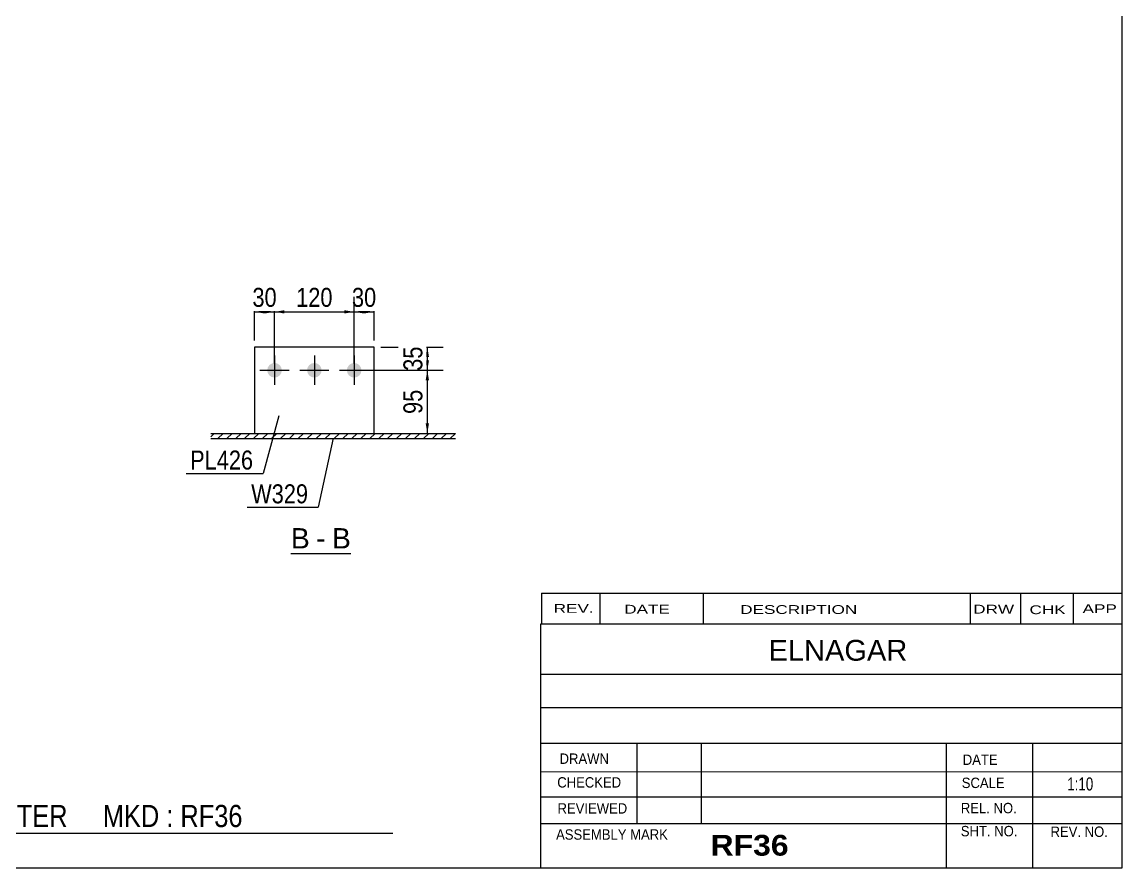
# Model space of a CAD drawing. Header units: millimetres. Extents: x 2 to 405, y 5 to 282.
# Drawn here: x 239.2 to 405, y 5 to 132.4 of the extents above; entities that cross this region are included whole.
import ezdxf

# ---------------------------------------------------------------- set-up
doc = ezdxf.new("R2010")
doc.units = ezdxf.units.MM
doc.linetypes.add('DXK_LINE_DOT1', pattern=[1.8814, 0.9407, -0.9407])
doc.styles.add('Arial', font='ARIAL.TTF', dxfattribs={"height": 0.2})
doc.styles.add('Arial Bold', font='ARIALBD.TTF', dxfattribs={"height": 0.2})
doc.styles.add('Arial Narrow', font='ARIALN.TTF', dxfattribs={"height": 0.2})

# ---------------------------------------------------------------- blocks, each defined once
blk = doc.blocks.new('Unknown-623473180-1210')
at = {"color": 5, "linetype": 'Continuous'}
for p, q in [((405, 5), (405, 282)), ((5, 5), (405, 5))]:
    blk.add_line(p, q, dxfattribs=at)
blk = doc.blocks.new('Unknown-623473180-12 - 3390')
at = {"color": 7, "linetype": 'Continuous'}
blk.add_line((279.74, 52.37), (288.77, 52.37), dxfattribs=at)
at = {"color": 0, "linetype": 'Continuous'}
for points in [[(282.59, 53.12), (282.59, 56.32), (279.74, 56.32), (279.74, 53.12)], [(284.97, 53.12), (284.97, 56.32), (283.55, 56.32), (283.55, 53.12)], [(288.77, 53.12), (288.77, 56.32), (285.93, 56.32), (285.93, 53.12)]]:
    blk.add_wipeout(points, dxfattribs=at)
at = {"color": 96, "linetype": 'Continuous', "style": 'Arial'}
for s, p in [('B', (279.74, 53.12)), ('B', (285.93, 53.12)), ('-', (283.55, 53.12))]:
    blk.add_text(s, height=3.06, dxfattribs=at).set_placement(p)
blk = doc.blocks.new('Part-623473180-3392 - 3390')
at = {"linetype": 'Continuous'}
h = blk.add_hatch(dxfattribs=at)
h.set_pattern_fill('', scale=0.3, style=0, pattern_type=0)
h.set_pattern_definition([(45, (304.5562, 70.4584), (-0.67352, 0.67352), [])])
h.paths.add_polyline_path([(304.56, 69.66), (304.56, 70.46), (267.66, 70.46), (267.66, 69.66)])
at = {"color": 2, "linetype": 'Continuous'}
for p, q in [((267.66, 70.46), (304.56, 70.46)), ((267.66, 69.66), (304.56, 69.66))]:
    blk.add_line(p, q, dxfattribs=at)
blk = doc.blocks.new('Part-623473180-9685 - 3390')
at = {"color": 2, "linetype": 'Continuous'}
for p, q in [((292.28, 83.46), (274.28, 83.46)), ((274.28, 83.46), (274.28, 70.46)), ((292.28, 70.46), (292.28, 83.46))]:
    blk.add_line(p, q, dxfattribs=at)
at = {"color": 7, "linetype": 'DXK_LINE_DOT1'}
blk.add_line((274.28, 70.46), (292.28, 70.46), dxfattribs=at)
blk = doc.blocks.new('Bolt-623473180-9692 - 3390')
at = {"linetype": 'Continuous'}
for points in [[(278.38, 79.96, -1), (276.18, 79.96, -1)], [(284.38, 79.96, -1), (282.18, 79.96, -1)], [(290.38, 79.96, -1), (288.18, 79.96, -1)]]:
    blk.add_hatch(color=3, dxfattribs=at).paths.add_polyline_path(points)
at = {"color": 3, "linetype": 'Continuous'}
for p, q in [((277.28, 82.16), (277.28, 77.76)), ((283.28, 82.16), (283.28, 77.76)), ((289.28, 82.16), (289.28, 77.76)), ((275.08, 79.96), (279.48, 79.96)), ((281.08, 79.96), (285.48, 79.96)), ((287.08, 79.96), (291.48, 79.96))]:
    blk.add_line(p, q, dxfattribs=at)
blk = doc.blocks.new('StraightDimension-623473180-12864 - 3390')
at = {"linetype": 'Continuous'}
for points in [[(290.78, 88.51), (289.28, 88.76), (290.78, 89.01)], [(290.78, 89.01), (292.28, 88.76), (290.78, 88.51)]]:
    blk.add_hatch(color=7, dxfattribs=at).paths.add_polyline_path(points)
at = {"color": 7, "linetype": 'Continuous'}
for p, q in [((289.28, 80.96), (289.28, 91.01)), ((292.28, 84.46), (292.28, 91.01)), ((289.28, 88.76), (292.28, 88.76))]:
    blk.add_line(p, q, dxfattribs=at)
at = {"color": 0}
blk.add_wipeout([(293.21, 88.91), (293.21, 93.11), (288.35, 93.11), (288.35, 88.91)], dxfattribs=at)
at = {"color": 3, "style": 'Arial Narrow'}
blk.add_text('30', height=2.863, dxfattribs=at).set_placement((288.95, 89.51))
blk = doc.blocks.new('StraightDimension-623473180-12865 - 3390')
at = {"linetype": 'Continuous'}
for points in [[(278.78, 88.51), (277.28, 88.76), (278.78, 89.01)], [(287.78, 89.01), (289.28, 88.76), (287.78, 88.51)]]:
    blk.add_hatch(color=7, dxfattribs=at).paths.add_polyline_path(points)
at = {"color": 7, "linetype": 'Continuous'}
for p, q in [((277.28, 80.96), (277.28, 91.01)), ((289.28, 80.96), (289.28, 91.01)), ((277.28, 88.76), (289.28, 88.76))]:
    blk.add_line(p, q, dxfattribs=at)
at = {"color": 0}
blk.add_wipeout([(286.62, 88.91), (286.62, 93.11), (279.94, 93.11), (279.94, 88.91)], dxfattribs=at)
at = {"color": 3, "style": 'Arial Narrow'}
blk.add_text('120', height=2.863, dxfattribs=at).set_placement((280.54, 89.51))
blk = doc.blocks.new('StraightDimension-623473180-12866 - 3390')
at = {"linetype": 'Continuous'}
for points in [[(275.78, 88.51), (274.28, 88.76), (275.78, 89.01)], [(275.78, 89.01), (277.28, 88.76), (275.78, 88.51)]]:
    blk.add_hatch(color=7, dxfattribs=at).paths.add_polyline_path(points)
at = {"color": 7, "linetype": 'Continuous'}
for p, q in [((274.28, 84.46), (274.28, 91.01)), ((277.28, 80.96), (277.28, 91.01)), ((274.28, 88.76), (277.28, 88.76))]:
    blk.add_line(p, q, dxfattribs=at)
at = {"color": 0}
blk.add_wipeout([(278.21, 88.91), (278.21, 93.11), (273.35, 93.11), (273.35, 88.91)], dxfattribs=at)
at = {"color": 3, "style": 'Arial Narrow'}
blk.add_text('30', height=2.863, dxfattribs=at).set_placement((273.95, 89.51))
blk = doc.blocks.new('StraightDimension-623473180-12895 - 3390')
at = {"linetype": 'Continuous'}
for points in [[(300.06, 81.96), (300.31, 83.46), (300.56, 81.96)], [(300.56, 81.46), (300.31, 79.96), (300.06, 81.46)]]:
    blk.add_hatch(color=7, dxfattribs=at).paths.add_polyline_path(points)
at = {"color": 7, "linetype": 'Continuous'}
for p, q in [((293.28, 83.46), (302.71, 83.46)), ((300.31, 79.96), (300.31, 83.46)), ((290.28, 79.96), (302.71, 79.96))]:
    blk.add_line(p, q, dxfattribs=at)
at = {"color": 0}
blk.add_wipeout([(300.16, 84.14), (295.96, 84.14), (295.96, 79.28), (300.16, 79.28)], dxfattribs=at)
at = {"color": 3, "style": 'Arial Narrow'}
blk.add_text('35', height=2.863, rotation=90.0002, dxfattribs=at).set_placement((299.56, 79.88))
blk = doc.blocks.new('StraightDimension-623473180-12896 - 3390')
at = {"linetype": 'Continuous'}
for points in [[(300.06, 78.46), (300.31, 79.96), (300.56, 78.46)], [(300.56, 71.96), (300.31, 70.46), (300.06, 71.96)]]:
    blk.add_hatch(color=7, dxfattribs=at).paths.add_polyline_path(points)
at = {"color": 7, "linetype": 'Continuous'}
for p, q in [((290.28, 79.96), (302.71, 79.96)), ((300.31, 70.46), (300.31, 79.96)), ((293.28, 70.46), (302.71, 70.46))]:
    blk.add_line(p, q, dxfattribs=at)
at = {"color": 0}
blk.add_wipeout([(300.16, 77.64), (295.96, 77.64), (295.96, 72.78), (300.16, 72.78)], dxfattribs=at)
at = {"color": 3, "style": 'Arial Narrow'}
blk.add_text('95', height=2.863, rotation=90.0002, dxfattribs=at).set_placement((299.56, 73.38))
blk = doc.blocks.new('CBS_CALLOFF-623473180-13053')
at = {"color": 7, "linetype": 'Continuous'}
blk.add_line((178.88, 10.27), (295.11, 10.25), dxfattribs=at)
at = {"color": 3, "linetype": 'Continuous', "style": 'Arial Narrow'}
blk.add_text('QTY= 2 Nos.      RAFTER     MKD : RF36', height=3.3405, dxfattribs=at).set_placement((202.17, 11.16))
blk = doc.blocks.new('CBS_NAME_BLOG-623473180-13054')
at = {"color": 7, "linetype": 'Continuous'}
for p, q in [((317.41, 41.75), (404.93, 41.75)), ((317.41, 5.04), (317.41, 41.75)), ((317.41, 34.21), (404.93, 34.21)), ((317.48, 29.16), (405, 29.16)), ((317.41, 23.79), (404.93, 23.79)), ((331.93, 11.68), (331.93, 23.78)), ((341.62, 11.71), (341.62, 23.78)), ((378.53, 5.04), (378.53, 23.77)), ((391.58, 5.04), (391.58, 23.78)), ((317.42, 19.49), (405, 19.51)), ((317.41, 15.74), (404.93, 15.74)), ((317.41, 11.7), (404.93, 11.7)), ((317.41, 5), (405, 5))]:
    blk.add_line(p, q, dxfattribs=at)
at = {"color": 3, "linetype": 'Continuous', "style": 'Arial'}
blk.add_text('ELNAGAR', height=3.133, dxfattribs=at).set_placement((351.73, 36.22))
at = {"color": 3, "linetype": 'Continuous'}
for s, height, style, width, p in [('DRAWN', 1.566, 'Arial', 0.9, (320.24, 20.68)), ('DATE', 1.566, 'Arial', 0.9, (381, 20.52)), ('CHECKED', 1.566, 'Arial', 0.9, (319.89, 17.11)), ('SCALE', 1.566, 'Arial', 0.9, (380.85, 17.04)), ('1:10', 1.957, 'Arial Narrow', 0.9, (396.74, 16.68)), ('REVIEWED', 1.566, 'Arial', 0.9, (319.93, 13.19)), ('REL. NO.', 1.566, 'Arial', 0.9, (380.71, 13.24)), ('ASSEMBLY MARK', 1.5663, 'Arial', 0.9, (319.71, 9.26)), ('RF36', 3.131, 'Arial Bold', 1.1, (342.99, 6.86)), ('SHT. NO.', 1.566, 'Arial', 0.9, (380.71, 9.77)), ('REV. NO.', 1.566, 'Arial', 0.9, (394.23, 9.68))]:
    blk.add_text(s, height=height, dxfattribs=dict(at, style=style, width=width)).set_placement(p)
blk = doc.blocks.new('CBS_REVISION-623473180-13055')
at = {"color": 7, "linetype": 'Continuous'}
for p, q in [((317.49, 46.38), (404.99, 46.38)), ((317.49, 46.38), (317.49, 41.75)), ((326.29, 46.38), (326.29, 41.75)), ((341.88, 46.38), (341.88, 41.81)), ((382.14, 46.38), (382.14, 41.75)), ((389.68, 46.38), (389.68, 41.75)), ((397.63, 46.38), (397.63, 41.75)), ((317.49, 41.75), (404.99, 41.75))]:
    blk.add_line(p, q, dxfattribs=at)
at = {"color": 7, "style": 'Arial Narrow', "width": 1.7}
for s, height, p in [('REV.', 1.326, (319.35, 43.43)), ('DATE', 1.326, (329.98, 43.31)), ('DESCRIPTION', 1.3257, (347.46, 43.26)), ('DRW', 1.326, (382.57, 43.32)), ('CHK', 1.326, (391.06, 43.23)), ('APP', 1.326, (399.06, 43.38))]:
    blk.add_text(s, height=height, dxfattribs=at).set_placement(p)
blk = doc.blocks.new('Mark-623473180-3506 - 3390')
at = {"color": 7, "linetype": 'Continuous'}
blk.add_line((286.11, 69.74), (283.84, 59.32), dxfattribs=at)
at = {"color": 0}
blk.add_wipeout([(282.34, 59.92), (282.34, 62.92), (273.76, 62.92), (273.76, 59.92)], dxfattribs=at)
blk.add_wipeout([(282.34, 59.92), (282.34, 62.92), (273.76, 62.92), (273.76, 59.92)], dxfattribs=at)
at = {"color": 7, "linetype": 'Continuous'}
blk.add_line((273.16, 59.32), (283.84, 59.32), dxfattribs=at)
at = {"color": 3, "style": 'Arial Narrow'}
blk.add_text('W329', height=2.863, dxfattribs=at).set_placement((273.76, 59.92))
blk = doc.blocks.new('Mark-623473180-12839 - 3390')
at = {"color": 7, "linetype": 'Continuous'}
blk.add_line((277.91, 73.09), (275.56, 64.41), dxfattribs=at)
at = {"color": 0}
blk.add_wipeout([(274.06, 65.01), (274.06, 68.01), (264.56, 68.01), (264.56, 65.01)], dxfattribs=at)
blk.add_wipeout([(274.06, 65.01), (274.06, 68.01), (264.56, 68.01), (264.56, 65.01)], dxfattribs=at)
at = {"color": 7, "linetype": 'Continuous'}
blk.add_line((263.96, 64.41), (275.56, 64.41), dxfattribs=at)
at = {"color": 3, "style": 'Arial Narrow'}
blk.add_text('PL426', height=2.863, dxfattribs=at).set_placement((264.56, 65.01))

msp = doc.modelspace()

# ---------------------------------------------------------------- block references
for name in ['Unknown-623473180-1210', 'Part-623473180-9685 - 3390', 'Bolt-623473180-9692 - 3390', 'Part-623473180-3392 - 3390', 'CBS_REVISION-623473180-13055', 'CBS_NAME_BLOG-623473180-13054', 'CBS_CALLOFF-623473180-13053']:
    msp.add_blockref(name, (0, 0))

# ---------------------------------------------------------------- next in the draw order: block references
for name in ['StraightDimension-623473180-12864 - 3390', 'Mark-623473180-3506 - 3390', 'Unknown-623473180-12 - 3390']:
    msp.add_blockref(name, (0, 0))

# ---------------------------------------------------------------- next in the draw order: block references
for name in ['StraightDimension-623473180-12865 - 3390', 'StraightDimension-623473180-12895 - 3390', 'Mark-623473180-12839 - 3390']:
    msp.add_blockref(name, (0, 0))

# ---------------------------------------------------------------- next in the draw order: block references
for name in ['StraightDimension-623473180-12866 - 3390', 'StraightDimension-623473180-12896 - 3390']:
    msp.add_blockref(name, (0, 0))

doc.saveas('drawing.dxf')
